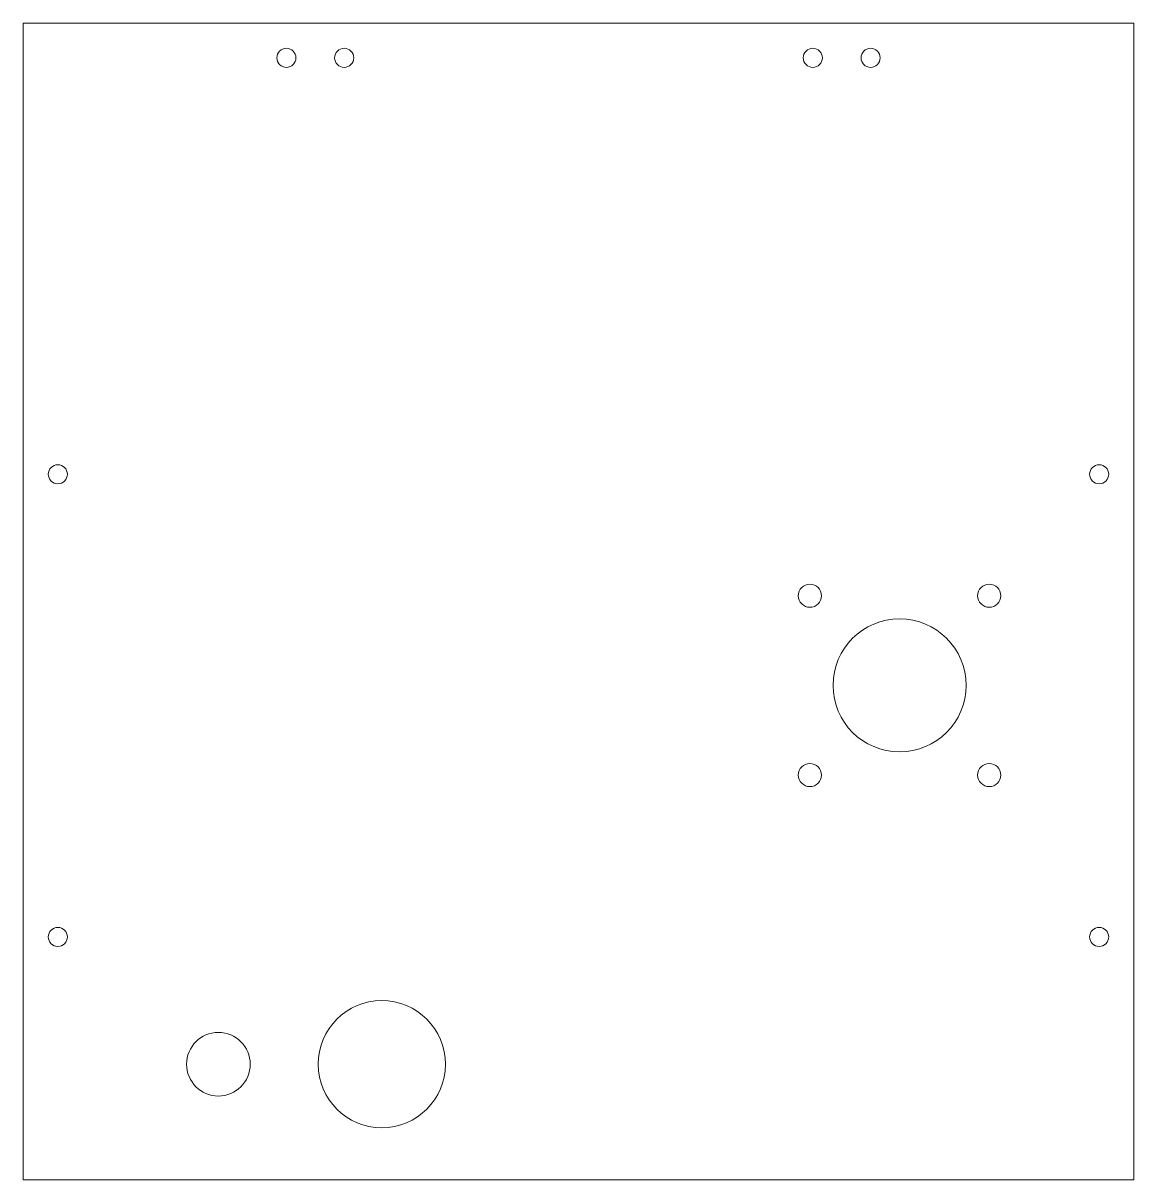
# Model space of a CAD drawing. Header units: millimetres. Extents: x 0 to 192, y 0 to 200.
import ezdxf

# ---------------------------------------------------------------- set-up
doc = ezdxf.new("R2010")
doc.units = ezdxf.units.MM

msp = doc.modelspace()

# ---------------------------------------------------------------- linework, layer by layer
at = {"color": 7, "linetype": 'Continuous', "lineweight": 15}
for p, q in [((192, 200), (0, 200)), ((0, 200), (0, 0)), ((192, 0), (192, 200)), ((0, 0), (192, 0))]:
    msp.add_line(p, q, dxfattribs=at)
for centre, radius in [((45.5, 194), 1.65), ((55.5, 194), 1.65), ((136.5, 194), 1.65), ((146.5, 194), 1.65), ((6, 122), 1.65), ((186, 122), 1.65), ((136, 101), 2), ((167, 101), 2), ((151.5, 85.5), 11.5), ((136, 70), 2), ((167, 70), 2), ((6, 42), 1.65), ((186, 42), 1.65), ((62, 20), 11), ((33.75, 20), 5.5)]:
    msp.add_circle(centre, radius, dxfattribs=at)

doc.saveas('drawing.dxf')
